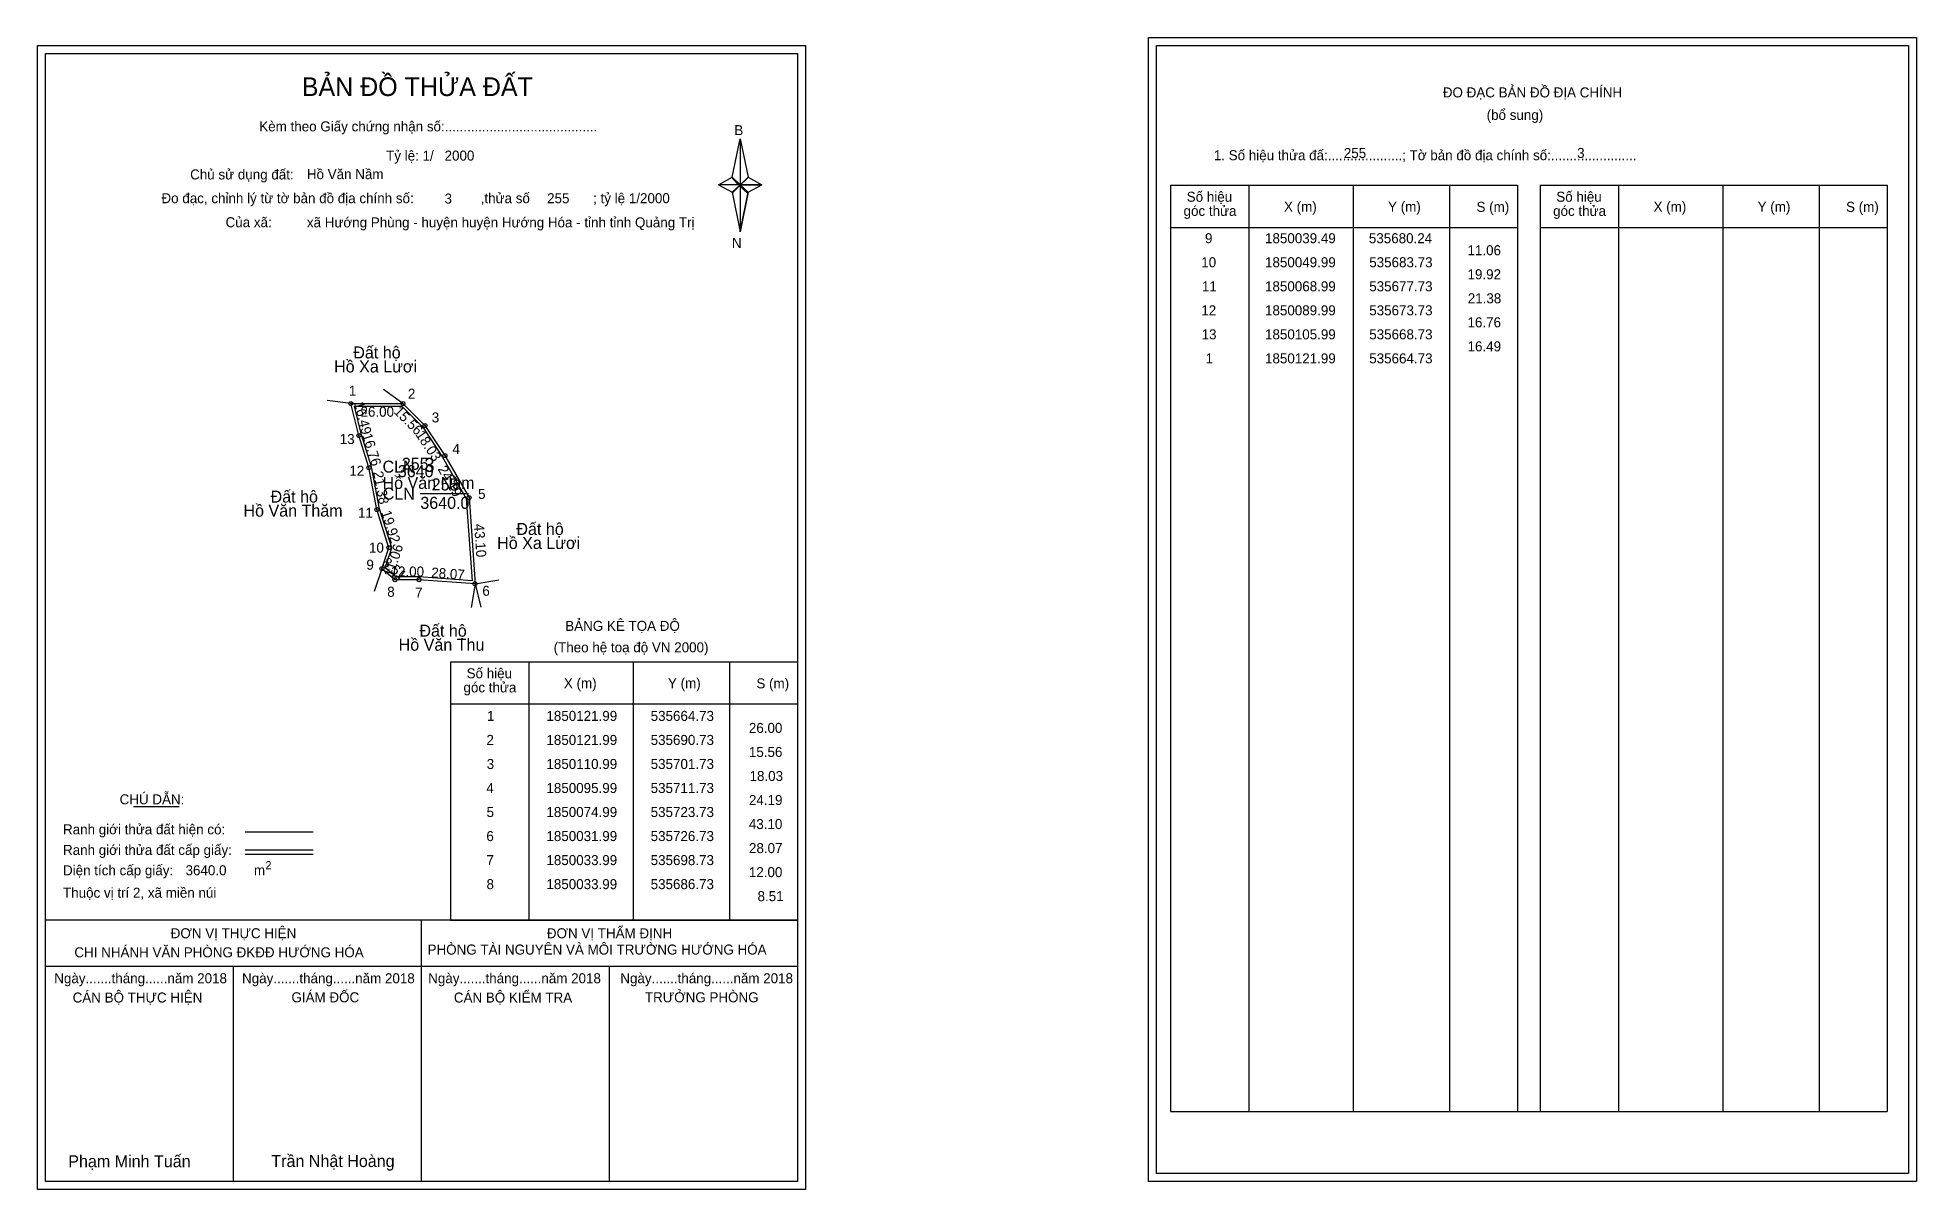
# Model space of a CAD drawing. Extents: x 535508 to 536446, y 1849730 to 1850305.
import ezdxf

# ---------------------------------------------------------------- set-up
doc = ezdxf.new("R2010")
doc.units = 0
for name, color, linetype in [('Level 1', 7, 'Continuous'), ('Level 10', 7, 'Continuous'), ('Level 11', 7, 'Continuous'), ('Level 13', 7, 'Continuous'), ('Level 2', 7, 'Continuous'), ('Level 27', 7, 'Continuous'), ('Level 3', 7, 'Continuous'), ('Level 36', 7, 'Continuous'), ('Level 4', 7, 'Continuous'), ('Level 49', 7, 'Continuous'), ('Level 5', 7, 'Continuous'), ('Level 53', 7, 'Continuous'), ('Level 55', 7, 'Continuous'), ('Level 6', 7, 'Continuous'), ('Level 63', 7, 'Continuous'), ('Level 7', 7, 'Continuous'), ('Level 9', 7, 'Continuous')]:
    doc.layers.add(name, color=color, linetype=linetype)

msp = doc.modelspace()

# ---------------------------------------------------------------- linework, layer by layer
at = {"layer": 'Level 1'}
for p, q in [((535512.32, 1850296.72), (535512.32, 1850296.72)), ((536066.97, 1850300.72), (536066.97, 1850300.72)), ((535855.17, 1850234.95), (535859.1, 1850254.23)), ((535859.1, 1850254.23), (535859.1, 1850231.18)), ((535859.1, 1850254.23), (535863.04, 1850234.95)), ((535848.28, 1850231.18), (535855.17, 1850234.95)), ((535855.17, 1850234.95), (535859.1, 1850231.18)), ((535858.81, 1850230.75), (535855.17, 1850234.51)), ((535859.1, 1850231.18), (535855.17, 1850227.5)), ((535858.81, 1850230.75), (535855.17, 1850227.06)), ((535855.17, 1850227.06), (535858.81, 1850230.75)), ((535862.74, 1850234.51), (535858.81, 1850230.75)), ((535858.81, 1850230.75), (535862.74, 1850234.51)), ((535862.74, 1850227.06), (535858.81, 1850230.75)), ((535863.04, 1850234.95), (535859.1, 1850231.18)), ((535859.1, 1850231.18), (535859.1, 1850207.78)), ((535859.1, 1850231.18), (535869.92, 1850231.18)), ((535859.1, 1850231.18), (535863.04, 1850227.5)), ((535863.04, 1850227.5), (535869.92, 1850231.18)), ((536074.03, 1850231.01), (536247.24, 1850231.01)), ((536113.21, 1849768.48), (536113.21, 1850231.01)), ((536165.36, 1849768.48), (536165.36, 1850231.01)), ((536213.3, 1850231.01), (536213.3, 1849768.48)), ((536247.24, 1850231.01), (536247.24, 1849768.48)), ((536258.55, 1850231.01), (536431.75, 1850231.01)), ((536297.73, 1849768.48), (536297.73, 1850231.01)), ((536349.87, 1849768.48), (536349.87, 1850231.01)), ((536397.82, 1850231.01), (536397.82, 1849768.48)), ((536431.75, 1850231.01), (536431.75, 1849768.48)), ((535855.17, 1850227.5), (535859.1, 1850207.78)), ((535863.04, 1850227.5), (535859.1, 1850207.78)), ((536074.03, 1850209.95), (536247.24, 1850209.95)), ((536258.55, 1850209.95), (536431.75, 1850209.95)), ((535714.51, 1849993.06), (535887.71, 1849993.06)), ((535753.69, 1849864.01), (535753.69, 1849993.06)), ((535805.83, 1849864.01), (535805.83, 1849993.06)), ((535853.78, 1849993.06), (535853.78, 1849864.01)), ((535714.51, 1849972.01), (535887.71, 1849972.01)), ((535556.16, 1849920.85), (535578.96, 1849920.85)), ((535611.89, 1849908.04), (535645.91, 1849908.04)), ((535611.89, 1849899.14), (535645.91, 1849899.14)), ((535611.89, 1849896.95), (535645.91, 1849896.95)), ((535725.98, 1849864.01), (535512.32, 1849864.01)), ((535887.71, 1849864.01), (535678.03, 1849864.01)), ((535700.02, 1849733.57), (535700.02, 1849864.01)), ((535714.51, 1849864.01), (535887.71, 1849864.01)), ((535887.72, 1849840.91), (535512.32, 1849840.91)), ((535606.17, 1849733.57), (535606.17, 1849840.91)), ((535793.87, 1849733.57), (535793.87, 1849840.91)), ((536074.03, 1849768.48), (536431.75, 1849768.48)), ((535887.71, 1849733.57), (535887.71, 1849733.57)), ((536442.37, 1849737.57), (536442.37, 1849737.57))]:
    msp.add_line(p, q, dxfattribs=at)
for points in [[(535855.17, 1850234.95), (535859.1, 1850254.23), (535859.1, 1850231.18)], [(535848.28, 1850231.18), (535855.17, 1850227.5), (535859.1, 1850231.18)], [(535859.1, 1850231.18), (535863.04, 1850234.95), (535869.92, 1850231.18)], [(535859.1, 1850231.18), (535859.1, 1850207.78), (535863.04, 1850227.5)]]:
    msp.add_lwpolyline(points, close=True, dxfattribs=at)
at = {"layer": 'Level 10'}
for points in [[(535664.73, 1850121.99), (535690.73, 1850121.99), (535701.73, 1850110.99), (535711.73, 1850095.99), (535723.73, 1850074.99), (535726.73, 1850031.99), (535698.73, 1850033.99), (535686.73, 1850033.99), (535680.24, 1850039.49), (535683.73, 1850049.99), (535677.73, 1850068.99), (535673.73, 1850089.99), (535668.73, 1850105.99)], [(535666.52, 1850120.59), (535690.15, 1850120.59), (535700.64, 1850110.1), (535710.54, 1850095.25), (535722.36, 1850074.57), (535725.22, 1850033.5), (535698.78, 1850035.39), (535687.24, 1850035.39), (535681.87, 1850039.95), (535685.2, 1850049.98), (535679.09, 1850069.33), (535675.09, 1850090.33), (535670.08, 1850106.37)]]:
    msp.add_lwpolyline(points, close=True, dxfattribs=at)
at = {"layer": 'Level 11'}
for centre in [(535664.73, 1850121.99), (535664.73, 1850121.99), (535690.73, 1850121.99), (535701.73, 1850110.99), (535668.73, 1850105.99), (535673.73, 1850089.99), (535711.73, 1850095.99), (535723.73, 1850074.99), (535677.73, 1850068.99), (535683.73, 1850049.99), (535680.24, 1850039.49), (535686.73, 1850033.99), (535698.73, 1850033.99), (535726.73, 1850031.99)]:
    msp.add_circle(centre, 1, dxfattribs=at)
at = {"layer": 'Level 27'}
for p, q in [((535690.73, 1850121.99), (535681.03, 1850129.05)), ((535664.73, 1850121.99), (535652.82, 1850123.48)), ((535680.24, 1850039.49), (535676.44, 1850028.11)), ((535726.73, 1850031.99), (535738.57, 1850033.96)), ((535726.73, 1850031.99), (535724.86, 1850020.14)), ((535726.73, 1850031.99), (535729.63, 1850020.35))]:
    msp.add_line(p, q, dxfattribs=at)
at = {"layer": 'Level 3'}
for p, q in [((536074.03, 1850231.01), (536074.03, 1849768.48)), ((536258.55, 1850231.01), (536258.55, 1849768.48)), ((535714.51, 1849993.06), (535714.51, 1849864.01))]:
    msp.add_line(p, q, dxfattribs=at)
at = {"layer": 'Level 63'}
for points in [[(535508.32, 1850300.72), (535891.72, 1850300.72), (535891.72, 1849729.57), (535508.32, 1849729.57)], [(535512.32, 1850296.72), (535887.72, 1850296.72), (535887.72, 1849733.57), (535512.32, 1849733.57)], [(536062.97, 1850304.72), (536446.37, 1850304.72), (536446.37, 1849733.57), (536062.97, 1849733.57)], [(536066.97, 1850300.72), (536442.37, 1850300.72), (536442.37, 1849737.57), (536066.97, 1849737.57)]]:
    msp.add_lwpolyline(points, close=True, dxfattribs=at)
at = {"layer": 'Level 9'}
msp.add_line((535699.4, 1850076.99), (535723.48, 1850076.99), dxfattribs=at)

# ---------------------------------------------------------------- texts
at = {"layer": 'Level 1'}
for s, height, p in [('BẢN ĐỒ THỬA ĐẤT', 9.3313, (535640.25, 1850275.53)), ('ĐO ĐẠC BẢN ĐỒ ĐỊA CHÍNH', 5, (536209.92, 1850274.84)), ('(bổ sung)', 5, (536231.8, 1850263.6)), ('Kèm theo Giấy chứng nhận số:.........................................', 5, (535619.02, 1850257.87)), ('B', 5, (535856.19, 1850255.99)), ('1. Số hiệu thửa đấ:....................; Tờ bản đồ địa chính số:.......................', 5, (536095.58, 1850243.48)), ('Chủ sử dụng đất:', 5, (535584.5, 1850233.88)), ('Đo đạc, chỉnh lý từ tờ bản đồ địa chính số:                  ,thửa số                 ; tỷ lệ 1/2000', 5, (535570.18, 1850222.02)), ('góc thửa', 5, (536080.48, 1850215.68)), ('Số hiệu', 5, (536082.06, 1850222.74)), ('X (m)', 5, (536130.63, 1850217.79)), ('Y (m)', 5, (536182.58, 1850217.79)), ('S (m)', 5, (536226.74, 1850217.69)), ('góc thửa', 5, (536264.99, 1850215.68)), ('Số hiệu', 5, (536266.58, 1850222.74)), ('X (m)', 5, (536315.14, 1850217.79)), ('Y (m)', 5, (536367.1, 1850217.79)), ('S (m)', 5, (536411.25, 1850217.69)), ('Của xã:', 5, (535602.18, 1850210.02)), ('N', 5, (535854.99, 1850199.65)), ('BẢNG KÊ TỌA ĐỘ', 5, (535771.78, 1850008.47)), ('(Theo hệ toạ độ VN 2000)', 5, (535765.97, 1849997.75)), ('Số hiệu', 5, (535722.54, 1849984.8)), ('góc thửa', 5, (535720.96, 1849977.74)), ('X (m)', 5, (535771.1, 1849979.85)), ('Y (m)', 5, (535823.06, 1849979.85)), ('S (m)', 5, (535867.21, 1849979.75)), ('CHÚ DẪN:', 5, (535549.28, 1849921.86)), ('Ranh giới thửa đất hiện có:', 5, (535521.02, 1849906.86)), ('Ranh giới thửa đất cấp giấy:', 5, (535521.02, 1849896.58)), ('2', 4, (535622.12, 1849889.48)), ('Diện tích cấp giấy:', 5, (535521.02, 1849886.42)), ('m', 5, (535616.33, 1849886.46)), ('Thuộc vị trí 2, xã miền núi', 5, (535521.02, 1849875.22)), ('ĐƠN VỊ THỰC HIỆN', 5, (535574.79, 1849854.98)), ('ĐƠN VỊ THẨM ĐỊNH', 5, (535762.59, 1849854.98)), ('CHI NHÁNH VĂN PHÒNG ĐKĐĐ HƯỚNG HÓA', 5, (535526.7, 1849845.46)), ('PHÒNG TÀI NGUYÊN VÀ MÔI TRƯỜNG HƯỚNG HÓA', 5, (535703.04, 1849846.84)), ('Ngày.......tháng......năm 2018', 5, (535516.65, 1849832.51)), ('Ngày.......tháng......năm 2018', 5, (535610.4, 1849832.51)), ('Ngày.......tháng......năm 2018', 5, (535703.35, 1849832.51)), ('Ngày.......tháng......năm 2018', 5, (535799.26, 1849832.51)), ('CÁN BỘ THỰC HIỆN', 5, (535525.82, 1849822.88)), ('GIÁM ĐỐC', 5, (535635.08, 1849823)), ('CÁN BỘ KIỂM TRA', 5, (535716.16, 1849822.88)), ('TRƯỞNG PHÒNG', 5, (535811.54, 1849823)), ('Phạm Minh Tuấn', 6, (535523.64, 1849740.65)), ('Trần Nhật Hoàng', 6, (535625.02, 1849740.75))]:
    msp.add_text(s, height=height, dxfattribs=at).set_placement(p)
at = {"layer": 'Level 11'}
msp.add_text('Tỷ lệ: 1/', height=5, dxfattribs=at).set_placement((535682.33, 1850243.24))
at = {"layer": 'Level 13'}
for s, p in [('CLN', (535680.61, 1850073.99)), ('255', (535705.08, 1850078.59)), ('3640.0', (535699.41, 1850069.39))]:
    msp.add_text(s, height=6, dxfattribs=at).set_placement(p)
at = {"layer": 'Level 2'}
msp.add_text('Hồ Văn Nầm', height=6, dxfattribs=at).set_placement((535680.54, 1850079.37))
at = {"layer": 'Level 3'}
msp.add_text('CLN', height=6, dxfattribs=at).set_placement((535680.56, 1850087.48))
at = {"layer": 'Level 36'}
for s, p in [('Đất hộ', (535665.95, 1850144.49)), ('Hồ Xa Lươi', (535656.36, 1850137.49)), ('Hồ Văn Thăm', (535611.11, 1850065.51)), ('Đất hộ', (535624.65, 1850072.51)), ('Đất hộ', (535747.37, 1850056.36)), ('Hồ Xa Lươi', (535737.78, 1850049.36)), ('Hồ Văn Thu', (535688.59, 1849998.56)), ('Đất hộ', (535698.95, 1850005.56))]:
    msp.add_text(s, height=6, dxfattribs=at).set_placement(p)
at = {"layer": 'Level 4'}
msp.add_text('255', height=6, dxfattribs=at).set_placement((535690.16, 1850088.92))
at = {"layer": 'Level 49'}
for s, rotation, p in [('16.49', 284.03624, (535666.3, 1850122.29)), ('26.00', 360, (535669.55, 1850115.39)), ('15.56', 315, (535685.79, 1850117.6)), ('18.03', 303.69007, (535696.8, 1850106.49)), ('16.76', 287.35402, (535670.32, 1850106.26)), ('24.19', 299.74488, (535707.95, 1850089.29)), ('21.38', 280.7843, (535675.79, 1850087.75)), ('19.92', 287.52557, (535679.8, 1850067.75)), ('43.10', 273.99091, (535726.26, 1850061.76)), ('8.51', 319.72014, (535679.93, 1850041.85)), ('11.06', 71.61418, (535685.67, 1850034.91)), ('12.00', 360, (535684.55, 1850035.59)), ('28.07', 355.91438, (535704.72, 1850035.17))]:
    msp.add_text(s, height=5, rotation=rotation, dxfattribs=at).set_placement(p)
at = {"layer": 'Level 5'}
msp.add_text('3640', height=6, dxfattribs=at).set_placement((535688.17, 1850085.22))
at = {"layer": 'Level 53'}
for s, p in [('9', (536091.18, 1850202.03)), ('1850039.49', (536121.14, 1850202.03)), ('535680.24', (536173, 1850202.03)), ('10', (536089.31, 1850190.03)), ('1850049.99', (536121.14, 1850190.03)), ('535683.73', (536173.18, 1850190.03)), ('11.06', (536222.23, 1850196.03)), ('19.92', (536222.26, 1850184.03)), ('11', (536089.63, 1850178.03)), ('1850068.99', (536121.14, 1850178.03)), ('535677.73', (536173.18, 1850178.03)), ('21.38', (536222.37, 1850172.03)), ('12', (536089.33, 1850166.03)), ('1850089.99', (536121.14, 1850166.03)), ('535673.73', (536173.18, 1850166.03)), ('16.76', (536222.23, 1850160.03)), ('13', (536089.49, 1850154.03)), ('1850105.99', (536121.14, 1850154.03)), ('535668.73', (536173.18, 1850154.03)), ('1', (536091.48, 1850142.03)), ('1850121.99', (536121.14, 1850142.03)), ('535664.73', (536173.18, 1850142.03)), ('16.49', (536222.27, 1850148.03)), ('1', (535732.71, 1849963.51)), ('1850121.99', (535762.37, 1849963.51)), ('535664.73', (535814.41, 1849963.51)), ('26.00', (535863.44, 1849957.51)), ('2', (535732.41, 1849951.51)), ('1850121.99', (535762.37, 1849951.51)), ('535690.73', (535814.41, 1849951.51)), ('15.56', (535863.46, 1849945.51)), ('3', (535732.56, 1849939.51)), ('1850110.99', (535762.37, 1849939.51)), ('535701.73', (535814.41, 1849939.51)), ('4', (535732.38, 1849927.51)), ('1850095.99', (535762.37, 1849927.51)), ('535711.73', (535814.41, 1849927.51)), ('18.03', (535863.79, 1849933.51)), ('5', (535732.5, 1849915.51)), ('1850074.99', (535762.37, 1849915.51)), ('535723.73', (535814.41, 1849915.51)), ('24.19', (535863.49, 1849921.51)), ('43.10', (535863.44, 1849909.51)), ('6', (535732.39, 1849903.51)), ('1850031.99', (535762.37, 1849903.51)), ('535726.73', (535814.41, 1849903.51)), ('28.07', (535863.51, 1849897.51)), ('7', (535732.42, 1849891.51)), ('1850033.99', (535762.37, 1849891.51)), ('535698.73', (535814.41, 1849891.51)), ('8', (535732.46, 1849879.51)), ('1850033.99', (535762.37, 1849879.51)), ('535686.73', (535814.41, 1849879.51)), ('12.00', (535863.44, 1849885.51)), ('8.51', (535867.78, 1849873.51))]:
    msp.add_text(s, height=5, dxfattribs=at).set_placement(p)
at = {"layer": 'Level 55'}
for s, height, p in [('254', 0.22, (535664.49, 1850121.77)), ('254', 0.22, (535664.49, 1850121.77)), ('1', 0.8, (535664.51, 1850121.99)), ('0', 0.22, (535664.65, 1850121.77)), ('0', 0.22, (535664.65, 1850121.77)), ('2', 0.8, (535690.46, 1850121.99)), ('256', 0.22, (535690.49, 1850121.77)), ('0', 0.22, (535690.65, 1850121.77)), ('0', 0.22, (535690.65, 1850121.77)), ('256', 0.22, (535701.49, 1850110.77)), ('3', 0.8, (535701.48, 1850110.99)), ('13', 0.8, (535668.19, 1850105.99)), ('254', 0.22, (535668.49, 1850105.77)), ('254', 0.22, (535668.49, 1850105.77)), ('12', 0.8, (535673.16, 1850089.99)), ('254', 0.22, (535673.49, 1850089.77)), ('254', 0.22, (535673.49, 1850089.77)), ('4', 0.8, (535711.45, 1850095.99)), ('256', 0.22, (535711.49, 1850095.77)), ('256', 0.22, (535723.49, 1850074.77)), ('5', 0.8, (535723.47, 1850074.99)), ('11', 0.8, (535677.21, 1850068.99)), ('254', 0.22, (535677.49, 1850068.77)), ('254', 0.22, (535677.49, 1850068.77)), ('10', 0.8, (535683.16, 1850049.99)), ('254', 0.22, (535683.49, 1850049.77)), ('254', 0.22, (535683.49, 1850049.77)), ('9', 0.8, (535679.97, 1850039.49)), ('254', 0.22, (535680, 1850039.27)), ('254', 0.22, (535680, 1850039.27)), ('0', 0.22, (535680.16, 1850039.27)), ('8', 0.8, (535686.47, 1850033.99)), ('0', 0.22, (535686.65, 1850033.77)), ('7', 0.8, (535698.46, 1850033.99)), ('0', 0.22, (535698.65, 1850033.77)), ('6', 0.8, (535726.46, 1850031.99)), ('256', 0.22, (535726.49, 1850031.77)), ('0', 0.22, (535726.65, 1850031.77))]:
    msp.add_text(s, height=height, dxfattribs=at).set_placement(p)
at = {"layer": 'Level 6'}
for s, p in [('255', (536160.48, 1850244.56)), ('3', (536276.97, 1850244.6)), ('Hồ Văn Nầm', (535642.77, 1850234.02)), ('2000', (535711.53, 1850243.28)), ('3', (535711.52, 1850221.84)), ('255', (535762.72, 1850222)), ('xã Hướng Phùng - huyện huyện Hướng Hóa - tỉnh tỉnh Quảng Trị', (535642.79, 1850209.94)), ('3640.0', (535582.2, 1849886.43))]:
    msp.add_text(s, height=5, dxfattribs=at).set_placement(p)
at = {"layer": 'Level 7'}
msp.add_text('3', height=7, dxfattribs=at).set_placement((535701.36, 1850087.87))
at = {"layer": 'Level 9'}
for s, p in [('1', (535663.73, 1850125.88)), ('2', (535693.19, 1850124.36)), ('3', (535705.14, 1850112.55)), ('13', (535659.18, 1850101.76)), ('4', (535715.45, 1850096.85)), ('12', (535663.98, 1850085.93)), ('5', (535728.25, 1850074.35)), ('11', (535668.28, 1850064.92)), ('10', (535673.77, 1850047.54)), ('9', (535672.48, 1850039.01)), ('8', (535682.89, 1850025.48)), ('7', (535696.82, 1850025.09)), ('6', (535730.38, 1850025.98))]:
    msp.add_text(s, height=5, dxfattribs=at).set_placement(p)

doc.saveas('drawing.dxf')
